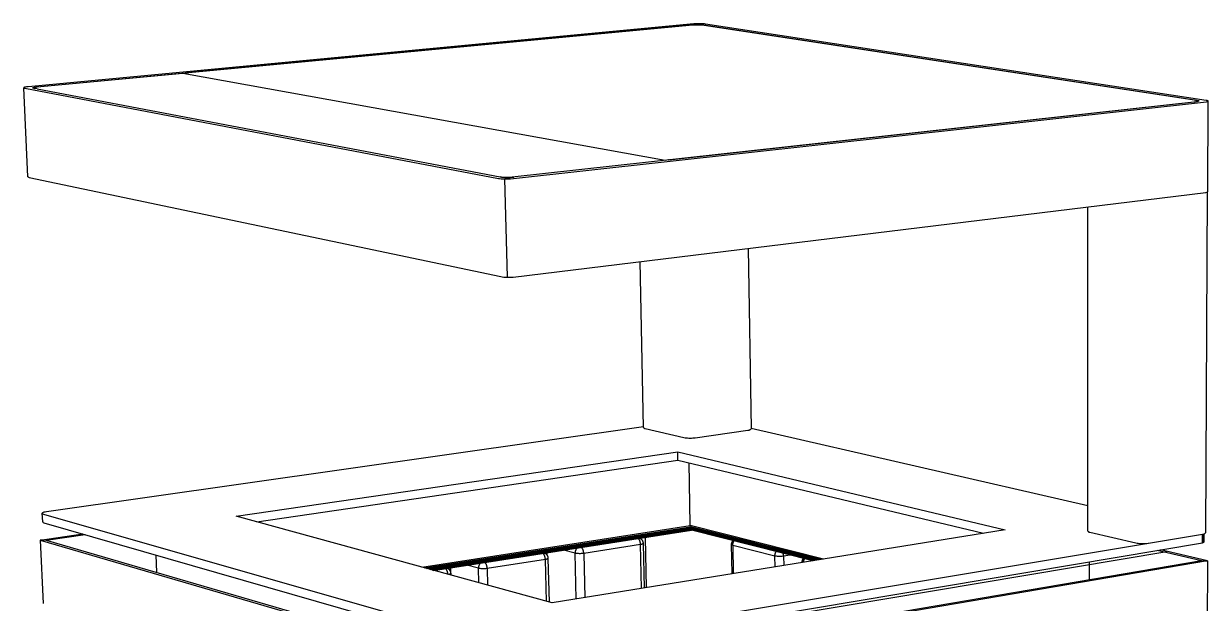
# Model space of a CAD drawing. Header units: millimetres. Extents: x 0 to 3480, y 0 to 2432.
# Drawn here: x 677 to 1060.4, y 754.2 to 941.7 of the extents above; entities that cross this region are included whole.
import ezdxf

# ---------------------------------------------------------------- set-up
doc = ezdxf.new("R2010")
doc.units = ezdxf.units.MM
doc.header["$MEASUREMENT"] = 0
doc.layers.add('Utwórz2D linie widoczne', color=7, linetype='Continuous', true_color=0x000000)

msp = doc.modelspace()

# ---------------------------------------------------------------- linework, layer by layer
at = {"layer": 'Utwórz2D linie widoczne'}
for p, q in [((893.97, 941.65), (678.43, 921.34)), ((681.39, 921.3), (893.58, 941.32)), ((893.92, 941.3), (729.9, 925.83)), ((893.58, 941.32), (894.03, 941.35)), ((893.58, 941.27), (893.58, 941.32)), ((894.44, 941.32), (893.92, 941.3)), ((894.43, 941.68), (893.97, 941.65)), ((894.03, 941.35), (894.51, 941.38)), ((894.04, 941.31), (894.03, 941.35)), ((894.91, 941.71), (894.43, 941.68)), ((894.92, 941.34), (894.44, 941.32)), ((894.51, 941.38), (895.03, 941.39)), ((894.51, 941.33), (894.51, 941.38)), ((895.44, 941.72), (894.91, 941.71)), ((895.43, 941.34), (894.92, 941.34)), ((895.03, 941.34), (895.03, 941.39)), ((895.03, 941.39), (895.55, 941.39)), ((895.93, 941.33), (895.43, 941.34)), ((895.96, 941.72), (895.44, 941.72)), ((895.55, 941.34), (895.55, 941.39)), ((895.55, 941.39), (896.04, 941.38)), ((896.39, 941.31), (895.93, 941.33)), ((896.47, 941.71), (895.96, 941.72)), ((896.04, 941.32), (896.04, 941.38)), ((896.04, 941.38), (896.51, 941.35)), ((896.83, 941.27), (896.39, 941.31)), ((896.94, 941.68), (896.47, 941.71)), ((896.51, 941.3), (896.51, 941.35)), ((896.51, 941.35), (896.94, 941.32)), ((897.18, 941.23), (896.83, 941.27)), ((897.38, 941.65), (896.94, 941.68)), ((896.94, 941.25), (896.94, 941.32)), ((896.94, 941.32), (897.26, 941.28)), ((1056.13, 916.96), (897.18, 941.23)), ((897.26, 941.21), (897.26, 941.28)), ((897.26, 941.28), (1056.65, 916.95)), ((897.7, 941.61), (897.38, 941.65)), ((1059.71, 916.92), (897.7, 941.61)), ((728.58, 925.65), (681.27, 921.18)), ((884.65, 897.47), (728.58, 925.65)), ((729.24, 925.53), (729.27, 925.55)), ((729.27, 925.55), (729.3, 925.58)), ((729.3, 925.58), (729.33, 925.6)), ((729.33, 925.6), (729.36, 925.62)), ((729.36, 925.62), (729.39, 925.65)), ((729.39, 925.65), (729.43, 925.67)), ((729.43, 925.67), (729.46, 925.69)), ((729.46, 925.69), (729.49, 925.7)), ((729.49, 925.7), (729.53, 925.72)), ((729.53, 925.72), (729.56, 925.74)), ((729.56, 925.74), (729.6, 925.75)), ((729.6, 925.75), (729.64, 925.77)), ((729.64, 925.77), (729.67, 925.78)), ((729.67, 925.78), (729.71, 925.79)), ((729.71, 925.79), (729.75, 925.8)), ((729.75, 925.8), (729.78, 925.81)), ((729.78, 925.81), (729.82, 925.81)), ((729.82, 925.81), (729.86, 925.82)), ((729.86, 925.82), (729.9, 925.83)), ((677.11, 921.09), (677.02, 921.01)), ((678.4, 892.2), (677.02, 921.01)), ((677.02, 921.01), (677.05, 920.94)), ((677.05, 920.94), (677.2, 920.87)), ((677.3, 921.16), (677.11, 921.09)), ((677.2, 920.87), (677.41, 920.82)), ((677.59, 921.23), (677.3, 921.16)), ((677.41, 920.82), (830.65, 891.64)), ((677.98, 921.28), (677.59, 921.23)), ((678.43, 921.34), (677.98, 921.28)), ((680, 920.98), (680.08, 921.05)), ((680.03, 920.91), (680, 920.98)), ((680.18, 920.84), (680.03, 920.91)), ((680.08, 921.05), (680.28, 921.12)), ((680.39, 920.79), (680.18, 920.84)), ((680.28, 921.12), (680.55, 921.19)), ((680.42, 920.99), (680.33, 920.92)), ((680.33, 920.8), (680.33, 920.92)), ((680.33, 920.92), (680.36, 920.85)), ((680.36, 920.85), (680.51, 920.78)), ((681.42, 920.59), (680.39, 920.79)), ((680.61, 921.06), (680.42, 920.99)), ((680.51, 920.78), (680.76, 920.72)), ((680.55, 921.19), (680.94, 921.25)), ((680.92, 921.12), (680.61, 921.06)), ((681.27, 921.18), (680.92, 921.12)), ((680.94, 921.25), (681.39, 921.3)), ((681.42, 920.59), (831.29, 892.12)), ((834.59, 891.53), (1059.84, 916.43)), ((1056.77, 916.47), (835.16, 892.01)), ((885.99, 897.69), (1055.83, 916.43)), ((1055.83, 916.43), (1056.21, 916.48)), ((1056.42, 916.9), (1056.13, 916.96)), ((1056.21, 916.48), (1056.52, 916.54)), ((1056.67, 916.83), (1056.42, 916.9)), ((1056.52, 916.54), (1056.71, 916.61)), ((1056.65, 916.95), (1056.98, 916.89)), ((1056.79, 916.76), (1056.67, 916.83)), ((1056.71, 916.61), (1056.81, 916.69)), ((1057.04, 916.54), (1056.77, 916.47)), ((1056.81, 916.69), (1056.79, 916.76)), ((1056.8, 916.48), (1056.81, 916.69)), ((1056.98, 916.89), (1057.23, 916.82)), ((1057.28, 916.6), (1057.04, 916.54)), ((1057.23, 916.82), (1057.36, 916.75)), ((1057.37, 916.67), (1057.28, 916.6)), ((1057.36, 916.75), (1057.37, 916.67)), ((1060.04, 916.86), (1059.71, 916.92)), ((1059.84, 916.43), (1060.11, 916.5)), ((1060.31, 916.78), (1060.04, 916.86)), ((1060.11, 916.5), (1060.35, 916.56)), ((1060.3, 887.38), (1060.45, 916.64)), ((1060.44, 916.71), (1060.31, 916.78)), ((1060.35, 916.56), (1060.45, 916.64)), ((1060.45, 916.64), (1060.44, 916.71)), ((885.66, 897.59), (885.62, 897.58)), ((885.69, 897.61), (885.66, 897.59)), ((885.73, 897.62), (885.69, 897.61)), ((885.77, 897.64), (885.73, 897.62)), ((885.8, 897.65), (885.77, 897.64)), ((885.84, 897.66), (885.8, 897.65)), ((885.88, 897.67), (885.84, 897.66)), ((885.92, 897.67), (885.88, 897.67)), ((885.95, 897.68), (885.92, 897.67)), ((885.99, 897.69), (885.95, 897.68)), ((678.4, 892.2), (678.43, 892.12)), ((678.43, 892.12), (678.58, 892.05)), ((678.58, 892.05), (678.79, 891.99)), ((678.79, 891.99), (831.5, 859.87)), ((830.65, 891.64), (831.07, 891.58)), ((831.07, 891.58), (831.58, 891.53)), ((831.69, 892.05), (831.29, 892.12)), ((831.29, 892.12), (831.65, 892.06)), ((831.58, 891.53), (832.14, 891.49)), ((831.65, 892.06), (831.65, 892.06)), ((831.65, 892.06), (832.15, 892.01)), ((832.2, 892), (831.69, 892.05)), ((832.14, 891.49), (832.74, 891.48)), ((832.15, 892.01), (832.15, 892.01)), ((832.15, 892.01), (832.7, 891.98)), ((832.75, 891.97), (832.2, 892)), ((832.7, 891.97), (832.7, 891.98)), ((832.7, 891.98), (833.29, 891.96)), ((833.59, 859.68), (832.74, 891.48)), ((832.74, 891.48), (833.37, 891.48)), ((833.34, 891.95), (832.75, 891.97)), ((833.29, 891.95), (833.29, 891.96)), ((833.29, 891.96), (833.91, 891.96)), ((833.96, 891.95), (833.34, 891.95)), ((833.37, 891.48), (833.96, 891.5)), ((833.91, 891.96), (834.53, 891.98)), ((833.91, 891.95), (833.91, 891.96)), ((834.53, 891.98), (833.96, 891.95)), ((833.96, 891.5), (834.59, 891.53)), ((834.53, 891.98), (835.11, 892.01)), ((835.16, 892.01), (834.54, 891.98)), ((835.11, 892.01), (835.65, 892.06)), ((835.11, 892), (835.11, 892.01)), ((835.43, 859.74), (1059.69, 887.15)), ((1060.1, 887.27), (1059.53, 776.95)), ((1059.69, 887.15), (1059.96, 887.23)), ((1059.96, 887.23), (1060.2, 887.3)), ((1060.2, 887.3), (1060.3, 887.38)), ((1021.48, 777.53), (1021.46, 882.48)), ((911.56, 869.05), (912.47, 810.6)), ((877.67, 811.02), (876.57, 864.77)), ((831.5, 859.87), (831.92, 859.8)), ((831.92, 859.8), (832.43, 859.74)), ((832.43, 859.74), (832.99, 859.7)), ((832.99, 859.7), (833.59, 859.68)), ((833.59, 859.68), (834.21, 859.68)), ((834.21, 859.68), (834.8, 859.71)), ((834.8, 859.71), (835.43, 859.74)), ((877.66, 811.26), (684.41, 783.78)), ((877.67, 811.02), (877.68, 811)), ((877.68, 811), (877.69, 810.98)), ((877.69, 810.98), (877.71, 810.97)), ((877.71, 810.97), (877.72, 810.95)), ((877.72, 810.95), (877.73, 810.94)), ((877.73, 810.94), (877.75, 810.92)), ((877.75, 810.92), (877.76, 810.91)), ((877.76, 810.91), (877.78, 810.9)), ((877.78, 810.9), (877.79, 810.88)), ((877.79, 810.88), (877.81, 810.87)), ((877.81, 810.87), (877.83, 810.86)), ((877.83, 810.86), (877.84, 810.85)), ((877.84, 810.85), (877.86, 810.84)), ((877.86, 810.84), (877.88, 810.82)), ((877.88, 810.82), (877.9, 810.82)), ((877.9, 810.82), (877.91, 810.81)), ((877.91, 810.81), (877.93, 810.8)), ((877.93, 810.8), (877.95, 810.79)), ((877.95, 810.79), (877.97, 810.78)), ((877.97, 810.78), (877.99, 810.78)), ((877.99, 810.78), (878.01, 810.77)), ((878.01, 810.77), (878.03, 810.77)), ((878.03, 810.77), (878.05, 810.76)), ((878.05, 810.76), (878.07, 810.76)), ((878.07, 810.76), (878.09, 810.75)), ((878.09, 810.75), (878.11, 810.75)), ((878.11, 810.75), (878.13, 810.75)), ((878.13, 810.75), (878.15, 810.75)), ((878.15, 810.75), (878.17, 810.75)), ((878.17, 810.75), (890.69, 807.82)), ((894.41, 807.75), (911.42, 810.21)), ((911.42, 810.21), (911.46, 810.21)), ((911.46, 810.21), (911.51, 810.21)), ((911.51, 810.21), (911.56, 810.21)), ((911.56, 810.21), (911.6, 810.21)), ((911.6, 810.21), (911.65, 810.21)), ((911.65, 810.21), (911.69, 810.22)), ((911.69, 810.22), (911.74, 810.23)), ((911.74, 810.23), (911.79, 810.24)), ((911.79, 810.24), (911.83, 810.25)), ((911.83, 810.25), (911.88, 810.26)), ((911.88, 810.26), (911.92, 810.27)), ((911.92, 810.27), (911.96, 810.28)), ((911.96, 810.28), (912.01, 810.3)), ((912.01, 810.3), (912.05, 810.32)), ((912.05, 810.32), (912.09, 810.34)), ((912.09, 810.34), (912.14, 810.36)), ((912.14, 810.36), (912.18, 810.38)), ((912.18, 810.38), (912.22, 810.4)), ((912.22, 810.4), (912.26, 810.43)), ((912.26, 810.43), (912.29, 810.45)), ((912.29, 810.45), (912.33, 810.48)), ((912.33, 810.48), (912.37, 810.51)), ((912.37, 810.51), (912.4, 810.54)), ((912.4, 810.54), (912.44, 810.57)), ((912.44, 810.57), (912.47, 810.6)), ((1021.48, 785.73), (912.47, 810.76)), ((890.69, 807.82), (891.1, 807.75)), ((891.1, 807.75), (891.51, 807.7)), ((891.51, 807.7), (891.92, 807.67)), ((891.92, 807.67), (892.34, 807.65)), ((892.34, 807.65), (892.75, 807.64)), ((892.75, 807.64), (893.17, 807.65)), ((893.17, 807.65), (893.58, 807.67)), ((893.58, 807.67), (893.99, 807.7)), ((893.99, 807.7), (894.41, 807.75)), ((745.81, 782.31), (888.7, 803.15)), ((888.7, 803.15), (994.71, 777.97)), ((888.75, 800.49), (888.7, 803.15)), ((752.48, 780.49), (888.75, 800.49)), ((888.75, 800.49), (987.68, 776.83)), ((892.77, 779.69), (892.41, 799.62)), ((683.11, 783.41), (683.02, 783.3)), ((683.16, 780.52), (683.02, 783.3)), ((683.02, 783.3), (683.05, 783.2)), ((683.05, 783.2), (683.21, 783.09)), ((683.3, 783.51), (683.11, 783.41)), ((683.21, 783.09), (683.42, 783.01)), ((683.58, 783.61), (683.3, 783.51)), ((683.42, 783.01), (834.05, 740.01)), ((683.96, 783.7), (683.58, 783.61)), ((684.41, 783.78), (683.96, 783.7)), ((848.12, 754.28), (745.81, 782.31)), ((683.16, 780.52), (683.19, 780.41)), ((683.19, 780.41), (683.34, 780.31)), ((683.34, 780.31), (683.55, 780.23)), ((683.55, 780.23), (834.14, 736.95)), ((805.92, 765.84), (892.78, 779.3)), ((806.8, 765.6), (892.8, 778.94)), ((807.55, 765.39), (892.85, 778.64)), ((892.78, 779.3), (892.77, 779.69)), ((892.8, 778.94), (892.78, 779.3)), ((935.89, 768.46), (892.78, 779.3)), ((892.85, 778.64), (892.8, 778.94)), ((935.01, 768.32), (892.8, 778.94)), ((892.9, 778.36), (892.85, 778.64)), ((934.28, 768.2), (892.85, 778.64)), ((682.38, 774.61), (696.15, 776.61)), ((684.33, 774.57), (682.38, 774.61)), ((682.38, 774.61), (683.37, 754.05)), ((682.38, 774.61), (836.1, 729.79)), ((684.33, 774.57), (696.88, 776.4)), ((684.33, 774.57), (836.49, 730.27)), ((808.23, 765.21), (892.9, 778.36)), ((808.79, 765.05), (892.96, 778.14)), ((809.24, 764.93), (893.02, 777.96)), ((809.54, 764.85), (893.1, 777.84)), ((809.66, 764.81), (893.18, 777.81)), ((994.71, 777.97), (848.12, 754.28)), ((876.04, 775.05), (875.98, 775.13)), ((876.1, 774.97), (876.04, 775.05)), ((876.16, 774.89), (876.1, 774.97)), ((876.22, 774.81), (876.16, 774.89)), ((876.27, 774.72), (876.22, 774.81)), ((876.32, 774.63), (876.27, 774.72)), ((876.36, 774.54), (876.32, 774.63)), ((876.41, 774.45), (876.36, 774.54)), ((876.51, 775.21), (876.57, 775.18)), ((876.57, 775.18), (876.63, 775.14)), ((876.63, 775.14), (876.68, 775.1)), ((876.68, 775.1), (876.74, 775.06)), ((876.74, 775.06), (876.79, 775.02)), ((876.79, 775.02), (876.84, 774.97)), ((876.84, 774.97), (876.89, 774.93)), ((876.89, 774.93), (876.94, 774.88)), ((876.94, 774.88), (876.98, 774.83)), ((876.98, 774.83), (877.03, 774.78)), ((877.03, 774.78), (877.07, 774.72)), ((877.07, 774.72), (877.11, 774.67)), ((877.11, 774.67), (877.15, 774.61)), ((877.15, 774.61), (877.19, 774.56)), ((877.19, 774.56), (877.23, 774.5)), ((878.59, 759.2), (878.26, 775.48)), ((892.96, 778.14), (892.9, 778.36)), ((933.63, 768.1), (892.9, 778.36)), ((893.02, 777.96), (892.96, 778.14)), ((933.11, 768.01), (892.96, 778.14)), ((932.71, 767.95), (893.02, 777.96)), ((932.43, 767.9), (893.18, 777.81)), ((932.48, 767.91), (893.22, 777.81)), ((1021.48, 777.53), (1021.5, 777.51)), ((1021.5, 777.51), (1021.51, 777.48)), ((1021.51, 777.48), (1021.53, 777.46)), ((1021.53, 777.46), (1021.55, 777.44)), ((1021.55, 777.44), (1021.57, 777.42)), ((1021.57, 777.42), (1021.59, 777.4)), ((1021.59, 777.4), (1021.61, 777.38)), ((1021.61, 777.38), (1021.63, 777.36)), ((1021.63, 777.36), (1021.65, 777.35)), ((1021.65, 777.35), (1021.67, 777.33)), ((1021.67, 777.33), (1021.69, 777.31)), ((1021.69, 777.31), (1021.71, 777.3)), ((1021.71, 777.3), (1021.74, 777.28)), ((1021.74, 777.28), (1021.76, 777.27)), ((1021.76, 777.27), (1021.78, 777.26)), ((1021.78, 777.26), (1021.81, 777.25)), ((1021.81, 777.25), (1021.83, 777.23)), ((1021.83, 777.23), (1021.86, 777.22)), ((1021.86, 777.22), (1021.88, 777.21)), ((1021.88, 777.21), (1021.91, 777.21)), ((1021.91, 777.21), (1021.93, 777.2)), ((1021.93, 777.2), (1021.96, 777.19)), ((1021.96, 777.19), (1021.99, 777.19)), ((1021.99, 777.19), (1022.01, 777.18)), ((1022.01, 777.18), (1022.04, 777.18)), ((1022.04, 777.18), (1022.07, 777.17)), ((1022.07, 777.17), (1022.09, 777.17)), ((1022.09, 777.17), (1022.12, 777.17)), ((1022.12, 777.17), (1022.15, 777.17)), ((1022.15, 777.17), (1036.97, 773.7)), ((1041.05, 773.62), (1058.54, 776.53)), ((1058.52, 773.71), (1058.54, 776.53)), ((1058.54, 776.53), (1058.58, 776.53)), ((1058.58, 776.53), (1058.62, 776.53)), ((1058.62, 776.53), (1058.66, 776.53)), ((1058.66, 776.53), (1058.7, 776.53)), ((1058.7, 776.53), (1058.74, 776.54)), ((1058.74, 776.54), (1058.78, 776.54)), ((1058.78, 776.54), (1058.82, 776.55)), ((1058.79, 773.81), (1058.8, 776.58)), ((1058.82, 776.55), (1058.86, 776.56)), ((1058.86, 776.56), (1058.91, 776.57)), ((1058.91, 776.57), (1058.95, 776.58)), ((1058.95, 776.58), (1058.98, 776.59)), ((1058.98, 776.59), (1059.02, 776.6)), ((1059.02, 773.9), (1059.04, 776.64)), ((1059.02, 776.6), (1059.06, 776.62)), ((1059.06, 776.62), (1059.1, 776.64)), ((1059.1, 776.64), (1059.14, 776.65)), ((1059.12, 774.01), (1059.13, 776.67)), ((1059.14, 776.65), (1059.17, 776.67)), ((1059.17, 776.67), (1059.21, 776.69)), ((1059.21, 776.69), (1059.25, 776.71)), ((1059.25, 776.71), (1059.28, 776.74)), ((1059.28, 776.74), (1059.32, 776.76)), ((1059.32, 776.76), (1059.35, 776.78)), ((1059.35, 776.78), (1059.38, 776.81)), ((1059.38, 776.81), (1059.41, 776.84)), ((1059.41, 776.84), (1059.44, 776.86)), ((1059.44, 776.86), (1059.47, 776.89)), ((1059.47, 776.89), (1059.5, 776.92)), ((1059.5, 776.92), (1059.53, 776.95)), ((823.48, 733.47), (1047, 770.97)), ((837.92, 739.84), (1041.05, 773.62)), ((838, 736.78), (1058.52, 773.71)), ((855.49, 770.37), (851.72, 771.36)), ((855.52, 770.78), (855.5, 770.7)), ((855.5, 770.7), (855.5, 770.61)), ((855.53, 770.86), (855.52, 770.78)), ((855.54, 770.94), (855.53, 770.86)), ((855.56, 771.02), (855.54, 770.94)), ((855.59, 771.1), (855.56, 771.02)), ((855.61, 771.18), (855.59, 771.1)), ((855.64, 771.26), (855.61, 771.18)), ((855.67, 771.34), (855.64, 771.26)), ((855.7, 771.41), (855.67, 771.34)), ((855.73, 771.49), (855.7, 771.41)), ((855.77, 771.56), (855.73, 771.49)), ((855.81, 771.64), (855.77, 771.56)), ((855.86, 771.71), (855.81, 771.64)), ((855.9, 771.78), (855.86, 771.71)), ((855.95, 771.84), (855.9, 771.78)), ((856, 771.91), (855.95, 771.84)), ((856.05, 771.98), (856, 771.91)), ((856.1, 772.04), (856.05, 771.98)), ((857.65, 772.19), (857.58, 772.27)), ((857.71, 772.1), (857.65, 772.19)), ((857.77, 772.01), (857.71, 772.1)), ((857.83, 771.92), (857.77, 772.01)), ((857.88, 771.83), (857.83, 771.92)), ((857.93, 771.74), (857.88, 771.83)), ((857.98, 771.65), (857.93, 771.74)), ((858.03, 771.55), (857.98, 771.65)), ((858.07, 771.45), (858.03, 771.55)), ((858.11, 771.35), (858.07, 771.45)), ((858.14, 771.25), (858.11, 771.35)), ((858.17, 771.15), (858.14, 771.25)), ((858.2, 771.05), (858.17, 771.15)), ((858.22, 770.95), (858.2, 771.05)), ((858.24, 770.84), (858.22, 770.95)), ((858.26, 770.74), (858.24, 770.84)), ((858.27, 770.63), (858.26, 770.74)), ((876.68, 773.19), (858.29, 770.32)), ((876.45, 774.36), (876.41, 774.45)), ((876.49, 774.27), (876.45, 774.36)), ((876.52, 774.18), (876.49, 774.27)), ((876.55, 774.08), (876.52, 774.18)), ((876.58, 773.98), (876.55, 774.08)), ((876.6, 773.89), (876.58, 773.98)), ((876.63, 773.79), (876.6, 773.89)), ((876.64, 773.69), (876.63, 773.79)), ((876.66, 773.59), (876.64, 773.69)), ((876.67, 773.49), (876.66, 773.59)), ((876.68, 773.39), (876.67, 773.49)), ((876.68, 773.29), (876.68, 773.39)), ((876.68, 773.19), (876.68, 773.29)), ((876.98, 758.94), (876.68, 773.19)), ((876.72, 773.19), (876.68, 773.19)), ((876.75, 773.19), (876.72, 773.19)), ((876.78, 773.19), (876.75, 773.19)), ((876.82, 773.19), (876.78, 773.19)), ((876.85, 773.19), (876.82, 773.19)), ((876.88, 773.19), (876.85, 773.19)), ((876.91, 773.2), (876.88, 773.19)), ((876.95, 773.2), (876.91, 773.2)), ((876.98, 773.21), (876.95, 773.2)), ((877.01, 773.22), (876.98, 773.21)), ((877.04, 773.23), (877.01, 773.22)), ((877.07, 773.24), (877.04, 773.23)), ((877.1, 773.25), (877.07, 773.24)), ((877.14, 773.26), (877.1, 773.25)), ((877.17, 773.27), (877.14, 773.26)), ((877.2, 773.29), (877.17, 773.27)), ((877.22, 773.3), (877.2, 773.29)), ((877.25, 773.32), (877.22, 773.3)), ((877.23, 774.5), (877.26, 774.44)), ((877.28, 773.33), (877.25, 773.32)), ((877.26, 774.44), (877.29, 774.38)), ((877.31, 773.35), (877.28, 773.33)), ((877.29, 774.38), (877.32, 774.32)), ((877.34, 773.37), (877.31, 773.35)), ((877.32, 774.32), (877.35, 774.26)), ((877.36, 773.39), (877.34, 773.37)), ((877.35, 774.26), (877.37, 774.19)), ((877.39, 773.41), (877.36, 773.39)), ((877.37, 774.19), (877.4, 774.13)), ((877.41, 773.43), (877.39, 773.41)), ((877.4, 774.13), (877.42, 774.06)), ((877.44, 773.46), (877.41, 773.43)), ((877.42, 774.06), (877.44, 774)), ((877.44, 774), (877.45, 773.93)), ((877.46, 773.48), (877.44, 773.46)), ((877.45, 773.93), (877.47, 773.87)), ((877.48, 773.5), (877.46, 773.48)), ((877.47, 773.87), (877.48, 773.8)), ((877.48, 773.8), (877.49, 773.73)), ((877.51, 773.53), (877.48, 773.5)), ((877.49, 773.73), (877.5, 773.66)), ((877.5, 773.66), (877.5, 773.6)), ((877.5, 773.6), (877.51, 773.53)), ((877.51, 773.52), (877.8, 759.07)), ((906.14, 773.29), (906.15, 773.35)), ((906.14, 773.22), (906.14, 773.29)), ((906.14, 773.15), (906.14, 773.22)), ((906.15, 773.13), (906.14, 773.15)), ((906.3, 763.68), (906.14, 773.14)), ((906.15, 773.42), (906.16, 773.49)), ((906.15, 773.35), (906.15, 773.42)), ((906.15, 773.12), (906.15, 773.13)), ((906.16, 773.11), (906.15, 773.12)), ((906.16, 773.49), (906.18, 773.56)), ((906.17, 773.1), (906.16, 773.11)), ((906.18, 773.08), (906.17, 773.1)), ((906.18, 773.56), (906.19, 773.63)), ((906.19, 773.07), (906.18, 773.08)), ((906.19, 773.63), (906.21, 773.69)), ((906.2, 773.06), (906.19, 773.07)), ((906.21, 773.05), (906.2, 773.06)), ((906.21, 773.69), (906.23, 773.76)), ((906.22, 773.04), (906.21, 773.05)), ((906.23, 773.03), (906.22, 773.04)), ((906.23, 773.76), (906.25, 773.83)), ((906.24, 773.02), (906.23, 773.03)), ((906.25, 773.01), (906.24, 773.02)), ((906.25, 773.83), (906.27, 773.89)), ((906.27, 773), (906.25, 773.01)), ((906.27, 773.89), (906.3, 773.95)), ((906.28, 772.99), (906.27, 773)), ((906.29, 772.98), (906.28, 772.99)), ((906.3, 772.97), (906.29, 772.98)), ((906.3, 773.95), (906.33, 774.02)), ((906.32, 772.97), (906.3, 772.97)), ((906.33, 772.96), (906.32, 772.97)), ((906.33, 774.02), (906.36, 774.08)), ((906.34, 772.95), (906.33, 772.96)), ((906.36, 772.95), (906.34, 772.95)), ((906.36, 774.08), (906.39, 774.14)), ((906.37, 772.94), (906.36, 772.95)), ((906.39, 772.94), (906.37, 772.94)), ((906.39, 774.14), (906.42, 774.2)), ((906.4, 772.93), (906.39, 772.94)), ((906.41, 772.93), (906.4, 772.93)), ((906.43, 772.92), (906.41, 772.93)), ((906.42, 774.2), (906.46, 774.26)), ((906.44, 772.92), (906.43, 772.92)), ((906.46, 772.92), (906.44, 772.92)), ((906.46, 774.26), (906.5, 774.32)), ((906.47, 772.91), (906.46, 772.92)), ((906.49, 772.91), (906.47, 772.91)), ((906.5, 772.91), (906.49, 772.91)), ((906.5, 774.32), (906.54, 774.37)), ((906.52, 772.91), (906.5, 772.91)), ((906.53, 772.91), (906.52, 772.91)), ((906.53, 772.99), (906.54, 773.08)), ((906.53, 772.91), (906.53, 772.99)), ((920.15, 769.46), (906.53, 772.91)), ((906.53, 772.91), (906.69, 763.74)), ((906.54, 774.37), (906.58, 774.43)), ((906.54, 773.16), (906.55, 773.24)), ((906.54, 773.08), (906.54, 773.16)), ((906.55, 773.24), (906.56, 773.33)), ((906.56, 773.33), (906.58, 773.41)), ((906.58, 773.41), (906.59, 773.49)), ((906.59, 773.49), (906.61, 773.57)), ((906.61, 773.57), (906.64, 773.65)), ((906.64, 773.65), (906.66, 773.73)), ((906.66, 773.73), (906.69, 773.81)), ((906.69, 773.81), (906.72, 773.89)), ((906.72, 773.89), (906.75, 773.97)), ((906.75, 773.97), (906.79, 774.04)), ((906.79, 774.04), (906.82, 774.12)), ((906.82, 774.12), (906.86, 774.19)), ((906.86, 774.19), (906.91, 774.26)), ((906.91, 774.26), (906.95, 774.33)), ((920.45, 770.68), (920.49, 770.75)), ((920.49, 770.75), (920.53, 770.82)), ((920.53, 770.82), (920.57, 770.89)), ((1036.97, 773.7), (1037.37, 773.63)), ((1037.37, 773.63), (1037.76, 773.58)), ((1037.76, 773.58), (1038.16, 773.54)), ((1038.16, 773.54), (1038.56, 773.51)), ((1038.56, 773.51), (1038.96, 773.49)), ((1038.96, 773.49), (1039.35, 773.49)), ((1039.35, 773.49), (1039.75, 773.5)), ((1039.75, 773.5), (1040.15, 773.52)), ((1040.15, 773.52), (1040.55, 773.56)), ((1040.55, 773.56), (1040.95, 773.61)), ((1058.21, 767.9), (1043.91, 771.26)), ((1060.23, 767.87), (1044.99, 771.44)), ((1058.52, 773.71), (1058.79, 773.81)), ((1058.79, 773.81), (1059.02, 773.9)), ((1059.02, 773.9), (1059.12, 774.01)), ((719.8, 769.81), (720.04, 764.17)), ((824.63, 766.91), (824.59, 766.84)), ((824.68, 766.98), (824.63, 766.91)), ((824.73, 767.05), (824.68, 766.98)), ((824.78, 767.11), (824.73, 767.05)), ((824.84, 767.17), (824.78, 767.11)), ((826.4, 767.32), (826.33, 767.41)), ((826.46, 767.24), (826.4, 767.32)), ((826.52, 767.15), (826.46, 767.24)), ((826.58, 767.06), (826.52, 767.15)), ((826.64, 766.97), (826.58, 767.06)), ((826.69, 766.87), (826.64, 766.97)), ((826.73, 766.78), (826.69, 766.87)), ((845.87, 768.37), (827.04, 765.43)), ((1060.23, 767.87), (836.1, 729.79)), ((1058.21, 767.9), (836.49, 730.27)), ((845.22, 770.25), (845.16, 770.34)), ((845.29, 770.17), (845.22, 770.25)), ((845.35, 770.08), (845.29, 770.17)), ((845.4, 769.99), (845.35, 770.08)), ((845.46, 769.9), (845.4, 769.99)), ((845.51, 769.8), (845.46, 769.9)), ((845.56, 769.71), (845.51, 769.8)), ((845.6, 769.61), (845.56, 769.71)), ((845.64, 769.52), (845.6, 769.61)), ((845.68, 769.42), (845.64, 769.52)), ((845.72, 769.31), (845.68, 769.42)), ((845.71, 770.42), (845.77, 770.39)), ((845.75, 769.21), (845.72, 769.31)), ((845.77, 769.11), (845.75, 769.21)), ((845.77, 770.39), (845.83, 770.35)), ((845.8, 769.01), (845.77, 769.11)), ((845.82, 768.9), (845.8, 769.01)), ((845.83, 768.8), (845.82, 768.9)), ((845.83, 770.35), (845.88, 770.31)), ((845.85, 768.69), (845.83, 768.8)), ((845.86, 768.59), (845.85, 768.69)), ((845.86, 768.48), (845.86, 768.59)), ((845.87, 768.37), (845.86, 768.48)), ((846.21, 754.8), (845.87, 768.37)), ((845.9, 768.37), (845.87, 768.37)), ((845.88, 770.31), (845.94, 770.27)), ((845.94, 768.37), (845.9, 768.37)), ((845.94, 770.27), (845.99, 770.22)), ((845.98, 768.37), (845.94, 768.37)), ((845.95, 770.26), (845.95, 770.46)), ((846.01, 768.37), (845.98, 768.37)), ((845.99, 770.22), (846.04, 770.18)), ((846.05, 768.38), (846.01, 768.37)), ((846.04, 770.18), (846.1, 770.13)), ((846.09, 768.38), (846.05, 768.38)), ((846.12, 768.39), (846.09, 768.38)), ((846.1, 770.13), (846.14, 770.08)), ((846.16, 768.39), (846.12, 768.39)), ((846.14, 770.08), (846.19, 770.03)), ((846.19, 768.4), (846.16, 768.39)), ((846.19, 770.03), (846.24, 769.98)), ((846.23, 768.41), (846.19, 768.4)), ((846.26, 768.42), (846.23, 768.41)), ((846.24, 769.98), (846.28, 769.93)), ((846.3, 768.43), (846.26, 768.42)), ((846.28, 769.93), (846.32, 769.87)), ((846.3, 770.51), (846.32, 769.88)), ((846.33, 768.45), (846.3, 768.43)), ((846.32, 769.87), (846.36, 769.82)), ((846.37, 768.46), (846.33, 768.45)), ((846.36, 769.82), (846.4, 769.76)), ((846.4, 768.48), (846.37, 768.46)), ((846.4, 769.76), (846.44, 769.7)), ((846.43, 768.49), (846.4, 768.48)), ((846.46, 768.51), (846.43, 768.49)), ((846.44, 769.7), (846.47, 769.64)), ((846.5, 768.53), (846.46, 768.51)), ((846.47, 769.64), (846.5, 769.58)), ((846.5, 769.58), (846.53, 769.52)), ((846.53, 768.55), (846.5, 768.53)), ((846.53, 769.52), (846.56, 769.45)), ((846.56, 768.57), (846.53, 768.55)), ((846.56, 769.45), (846.59, 769.39)), ((846.59, 768.59), (846.56, 768.57)), ((846.59, 769.39), (846.61, 769.33)), ((846.61, 768.62), (846.59, 768.59)), ((846.61, 769.33), (846.63, 769.26)), ((846.64, 768.64), (846.61, 768.62)), ((846.63, 769.26), (846.65, 769.19)), ((846.67, 768.67), (846.64, 768.64)), ((846.65, 769.19), (846.67, 769.13)), ((846.67, 769.13), (846.68, 769.06)), ((846.7, 768.69), (846.67, 768.67)), ((846.68, 769.06), (846.69, 768.99)), ((846.69, 768.99), (846.7, 768.92)), ((846.7, 768.92), (846.71, 768.86)), ((846.72, 768.72), (846.7, 768.69)), ((846.71, 768.86), (846.72, 768.79)), ((846.72, 768.79), (846.72, 768.72)), ((846.72, 768.71), (847.07, 754.56)), ((855.5, 770.61), (855.49, 770.53)), ((855.49, 770.53), (855.49, 770.45)), ((855.49, 770.45), (855.49, 770.37)), ((855.84, 755.52), (855.49, 770.37)), ((855.77, 770.32), (855.49, 770.37)), ((856.05, 770.28), (855.77, 770.32)), ((856.33, 770.25), (856.05, 770.28)), ((856.61, 770.23), (856.33, 770.25)), ((856.89, 770.22), (856.61, 770.23)), ((857.17, 770.22), (856.89, 770.22)), ((857.45, 770.23), (857.17, 770.22)), ((857.73, 770.25), (857.45, 770.23)), ((858.01, 770.28), (857.73, 770.25)), ((858.29, 770.32), (858.01, 770.28)), ((858.28, 770.53), (858.27, 770.63)), ((858.29, 770.42), (858.28, 770.53)), ((858.29, 770.32), (858.29, 770.42)), ((858.29, 770.32), (858.62, 755.97)), ((920.15, 769.55), (920.16, 769.63)), ((920.15, 769.46), (920.15, 769.55)), ((920.2, 765.93), (920.15, 769.46)), ((920.43, 769.42), (920.15, 769.46)), ((920.16, 769.72), (920.17, 769.8)), ((920.16, 769.63), (920.16, 769.72)), ((920.17, 769.8), (920.18, 769.88)), ((920.18, 769.88), (920.2, 769.97)), ((920.2, 769.97), (920.21, 770.05)), ((920.21, 770.05), (920.23, 770.13)), ((920.23, 770.13), (920.26, 770.21)), ((920.26, 770.21), (920.28, 770.29)), ((920.28, 770.29), (920.31, 770.37)), ((920.31, 770.37), (920.34, 770.45)), ((920.34, 770.45), (920.37, 770.53)), ((920.37, 770.53), (920.41, 770.6)), ((920.41, 770.6), (920.45, 770.68)), ((920.71, 769.38), (920.43, 769.42)), ((920.99, 769.35), (920.71, 769.38)), ((921.27, 769.33), (920.99, 769.35)), ((921.56, 769.32), (921.27, 769.33)), ((921.84, 769.32), (921.56, 769.32)), ((922.12, 769.33), (921.84, 769.32)), ((922.4, 769.35), (922.12, 769.33)), ((922.68, 769.38), (922.4, 769.35)), ((922.96, 769.41), (922.68, 769.38)), ((922.86, 770.22), (922.82, 770.33)), ((922.88, 770.1), (922.86, 770.22)), ((922.91, 769.99), (922.88, 770.1)), ((922.93, 769.87), (922.91, 769.99)), ((922.94, 769.76), (922.93, 769.87)), ((922.95, 769.64), (922.94, 769.76)), ((922.96, 769.53), (922.95, 769.64)), ((925.09, 769.75), (922.96, 769.41)), ((922.96, 769.41), (922.96, 769.53)), ((922.96, 769.41), (923.01, 766.38)), ((928.96, 767.58), (928.97, 767.65)), ((928.96, 767.51), (928.96, 767.58)), ((928.96, 767.44), (928.96, 767.51)), ((928.96, 767.37), (928.96, 767.44)), ((928.96, 767.36), (928.96, 767.37)), ((928.96, 767.37), (928.96, 767.37)), ((928.96, 767.37), (928.96, 767.37)), ((928.96, 767.35), (928.96, 767.36)), ((928.96, 767.36), (928.96, 767.36)), ((928.96, 767.36), (928.96, 767.36)), ((928.96, 767.36), (928.96, 767.36)), ((928.96, 767.34), (928.96, 767.36)), ((928.96, 767.34), (928.96, 767.35)), ((928.96, 767.35), (928.96, 767.35)), ((928.96, 767.35), (928.96, 767.35)), ((928.96, 767.34), (928.96, 767.34)), ((928.97, 767.65), (928.98, 767.72)), ((928.98, 767.72), (928.99, 767.79)), ((928.99, 767.79), (929.01, 767.86)), ((929.01, 767.86), (929.03, 767.93)), ((929.03, 767.93), (929.05, 767.99)), ((929.05, 767.99), (929.07, 768.06)), ((929.07, 768.06), (929.09, 768.12)), ((929.09, 768.12), (929.12, 768.19)), ((929.12, 768.19), (929.15, 768.25)), ((929.15, 768.25), (929.18, 768.32)), ((929.18, 768.32), (929.21, 768.38)), ((929.21, 768.38), (929.24, 768.44)), ((929.24, 768.44), (929.28, 768.5)), ((929.28, 768.5), (929.32, 768.56)), ((929.32, 768.56), (929.36, 768.61)), ((929.36, 768.61), (929.41, 768.67)), ((929.38, 767.41), (929.39, 767.49)), ((929.39, 767.49), (929.4, 767.57)), ((929.4, 767.57), (929.42, 767.66)), ((929.42, 767.66), (929.44, 767.74)), ((929.44, 767.74), (929.46, 767.82)), ((929.46, 767.82), (929.48, 767.9)), ((929.48, 767.9), (929.5, 767.98)), ((929.5, 767.98), (929.53, 768.05)), ((929.53, 768.05), (929.56, 768.13)), ((929.56, 768.13), (929.59, 768.21)), ((929.59, 768.21), (929.63, 768.28)), ((929.63, 768.28), (929.67, 768.36)), ((929.67, 768.36), (929.71, 768.43)), ((929.71, 768.43), (929.75, 768.5)), ((929.75, 768.5), (929.79, 768.57)), ((1021.9, 767.58), (1021.9, 761.74)), ((1058.21, 767.9), (1060.23, 767.87)), ((1060.23, 767.87), (1060.12, 747)), ((813.69, 765.34), (813.62, 765.43)), ((813.75, 765.26), (813.69, 765.34)), ((813.81, 765.17), (813.75, 765.26)), ((813.87, 765.08), (813.81, 765.17)), ((813.92, 764.98), (813.87, 765.08)), ((813.98, 764.89), (813.92, 764.98)), ((814.02, 764.79), (813.98, 764.89)), ((814.07, 764.69), (814.02, 764.79)), ((814.11, 764.59), (814.07, 764.69)), ((814.15, 764.49), (814.11, 764.59)), ((814.18, 764.39), (814.15, 764.49)), ((814.21, 764.28), (814.18, 764.39)), ((814.2, 765.52), (814.26, 765.48)), ((814.24, 764.18), (814.21, 764.28)), ((814.26, 764.07), (814.24, 764.18)), ((814.26, 765.48), (814.32, 765.44)), ((814.28, 763.97), (814.26, 764.07)), ((814.3, 763.86), (814.28, 763.97)), ((814.31, 763.75), (814.3, 763.86)), ((814.32, 763.64), (814.31, 763.75)), ((814.32, 765.44), (814.38, 765.4)), ((814.33, 763.54), (814.32, 763.64)), ((814.38, 765.4), (814.43, 765.36)), ((814.43, 765.36), (814.49, 765.31)), ((814.49, 765.31), (814.54, 765.27)), ((814.56, 763.48), (814.53, 763.48)), ((814.54, 765.27), (814.6, 765.22)), ((814.59, 763.48), (814.56, 763.48)), ((814.62, 763.48), (814.59, 763.48)), ((814.6, 765.22), (814.65, 765.17)), ((814.64, 763.48), (814.62, 763.48)), ((814.67, 763.48), (814.64, 763.48)), ((814.65, 765.17), (814.7, 765.11)), ((814.7, 763.49), (814.67, 763.48)), ((814.7, 765.11), (814.74, 765.06)), ((814.73, 763.49), (814.7, 763.49)), ((814.75, 763.5), (814.73, 763.49)), ((814.74, 765.06), (814.79, 765)), ((814.78, 763.5), (814.75, 763.5)), ((814.79, 765), (814.77, 765.61)), ((814.81, 763.51), (814.78, 763.5)), ((814.79, 765), (814.83, 764.95)), ((814.83, 763.52), (814.81, 763.51)), ((814.83, 764.95), (814.87, 764.89)), ((814.86, 763.53), (814.83, 763.52)), ((814.88, 763.54), (814.86, 763.53)), ((814.87, 764.89), (814.91, 764.83)), ((814.91, 763.55), (814.88, 763.54)), ((814.91, 764.83), (814.95, 764.76)), ((814.93, 763.56), (814.91, 763.55)), ((814.96, 763.57), (814.93, 763.56)), ((814.95, 764.76), (814.98, 764.7)), ((814.98, 763.59), (814.96, 763.57)), ((814.98, 764.7), (815.02, 764.64)), ((815, 763.6), (814.98, 763.59)), ((815.03, 763.62), (815, 763.6)), ((815.02, 764.64), (815.05, 764.57)), ((815.05, 763.63), (815.03, 763.62)), ((815.05, 764.57), (815.07, 764.51)), ((815.07, 763.65), (815.05, 763.63)), ((815.07, 764.51), (815.1, 764.44)), ((815.09, 763.67), (815.07, 763.65)), ((815.11, 763.69), (815.09, 763.67)), ((815.1, 764.44), (815.12, 764.37)), ((815.13, 763.7), (815.11, 763.69)), ((815.12, 765.66), (815.16, 764.26)), ((815.12, 764.37), (815.14, 764.3)), ((815.15, 763.72), (815.13, 763.7)), ((815.14, 764.3), (815.16, 764.23)), ((815.17, 763.74), (815.15, 763.72)), ((815.16, 764.23), (815.18, 764.16)), ((815.19, 763.76), (815.17, 763.74)), ((815.18, 764.16), (815.19, 764.09)), ((815.19, 764.09), (815.2, 764.02)), ((815.21, 763.79), (815.19, 763.76)), ((815.2, 764.02), (815.21, 763.95)), ((815.21, 763.95), (815.22, 763.88)), ((815.22, 763.81), (815.21, 763.79)), ((815.22, 763.88), (815.22, 763.81)), ((815.22, 763.8), (815.24, 763.29)), ((824.22, 765.48), (820.48, 766.5)), ((824.23, 765.82), (824.22, 765.73)), ((824.22, 765.73), (824.22, 765.65)), ((824.22, 765.65), (824.22, 765.57)), ((824.22, 765.57), (824.22, 765.48)), ((824.35, 760.79), (824.22, 765.48)), ((824.5, 765.43), (824.22, 765.48)), ((824.24, 765.9), (824.23, 765.82)), ((824.25, 765.98), (824.24, 765.9)), ((824.27, 766.07), (824.25, 765.98)), ((824.29, 766.15), (824.27, 766.07)), ((824.31, 766.23), (824.29, 766.15)), ((824.34, 766.31), (824.31, 766.23)), ((824.36, 766.39), (824.34, 766.31)), ((824.39, 766.47), (824.36, 766.39)), ((824.43, 766.54), (824.39, 766.47)), ((824.46, 766.62), (824.43, 766.54)), ((824.5, 766.69), (824.46, 766.62)), ((824.54, 766.77), (824.5, 766.69)), ((824.78, 765.39), (824.5, 765.43)), ((824.59, 766.84), (824.54, 766.77)), ((825.06, 765.36), (824.78, 765.39)), ((825.34, 765.35), (825.06, 765.36)), ((825.63, 765.34), (825.34, 765.35)), ((825.91, 765.33), (825.63, 765.34)), ((826.2, 765.34), (825.91, 765.33)), ((826.48, 765.36), (826.2, 765.34)), ((826.76, 765.39), (826.48, 765.36)), ((826.78, 766.68), (826.73, 766.78)), ((827.04, 765.43), (826.76, 765.39)), ((826.82, 766.58), (826.78, 766.68)), ((826.86, 766.48), (826.82, 766.58)), ((826.89, 766.38), (826.86, 766.48)), ((826.92, 766.28), (826.89, 766.38)), ((826.95, 766.17), (826.92, 766.28)), ((826.97, 766.07), (826.95, 766.17)), ((827, 765.96), (826.97, 766.07)), ((827.01, 765.86), (827, 765.96)), ((827.03, 765.75), (827.01, 765.86)), ((827.03, 765.64), (827.03, 765.75)), ((827.04, 765.54), (827.03, 765.64)), ((827.04, 765.43), (827.04, 765.54)), ((827.04, 765.43), (827.19, 760.01))]:
    msp.add_line(p, q, dxfattribs=at)

doc.saveas('drawing.dxf')
